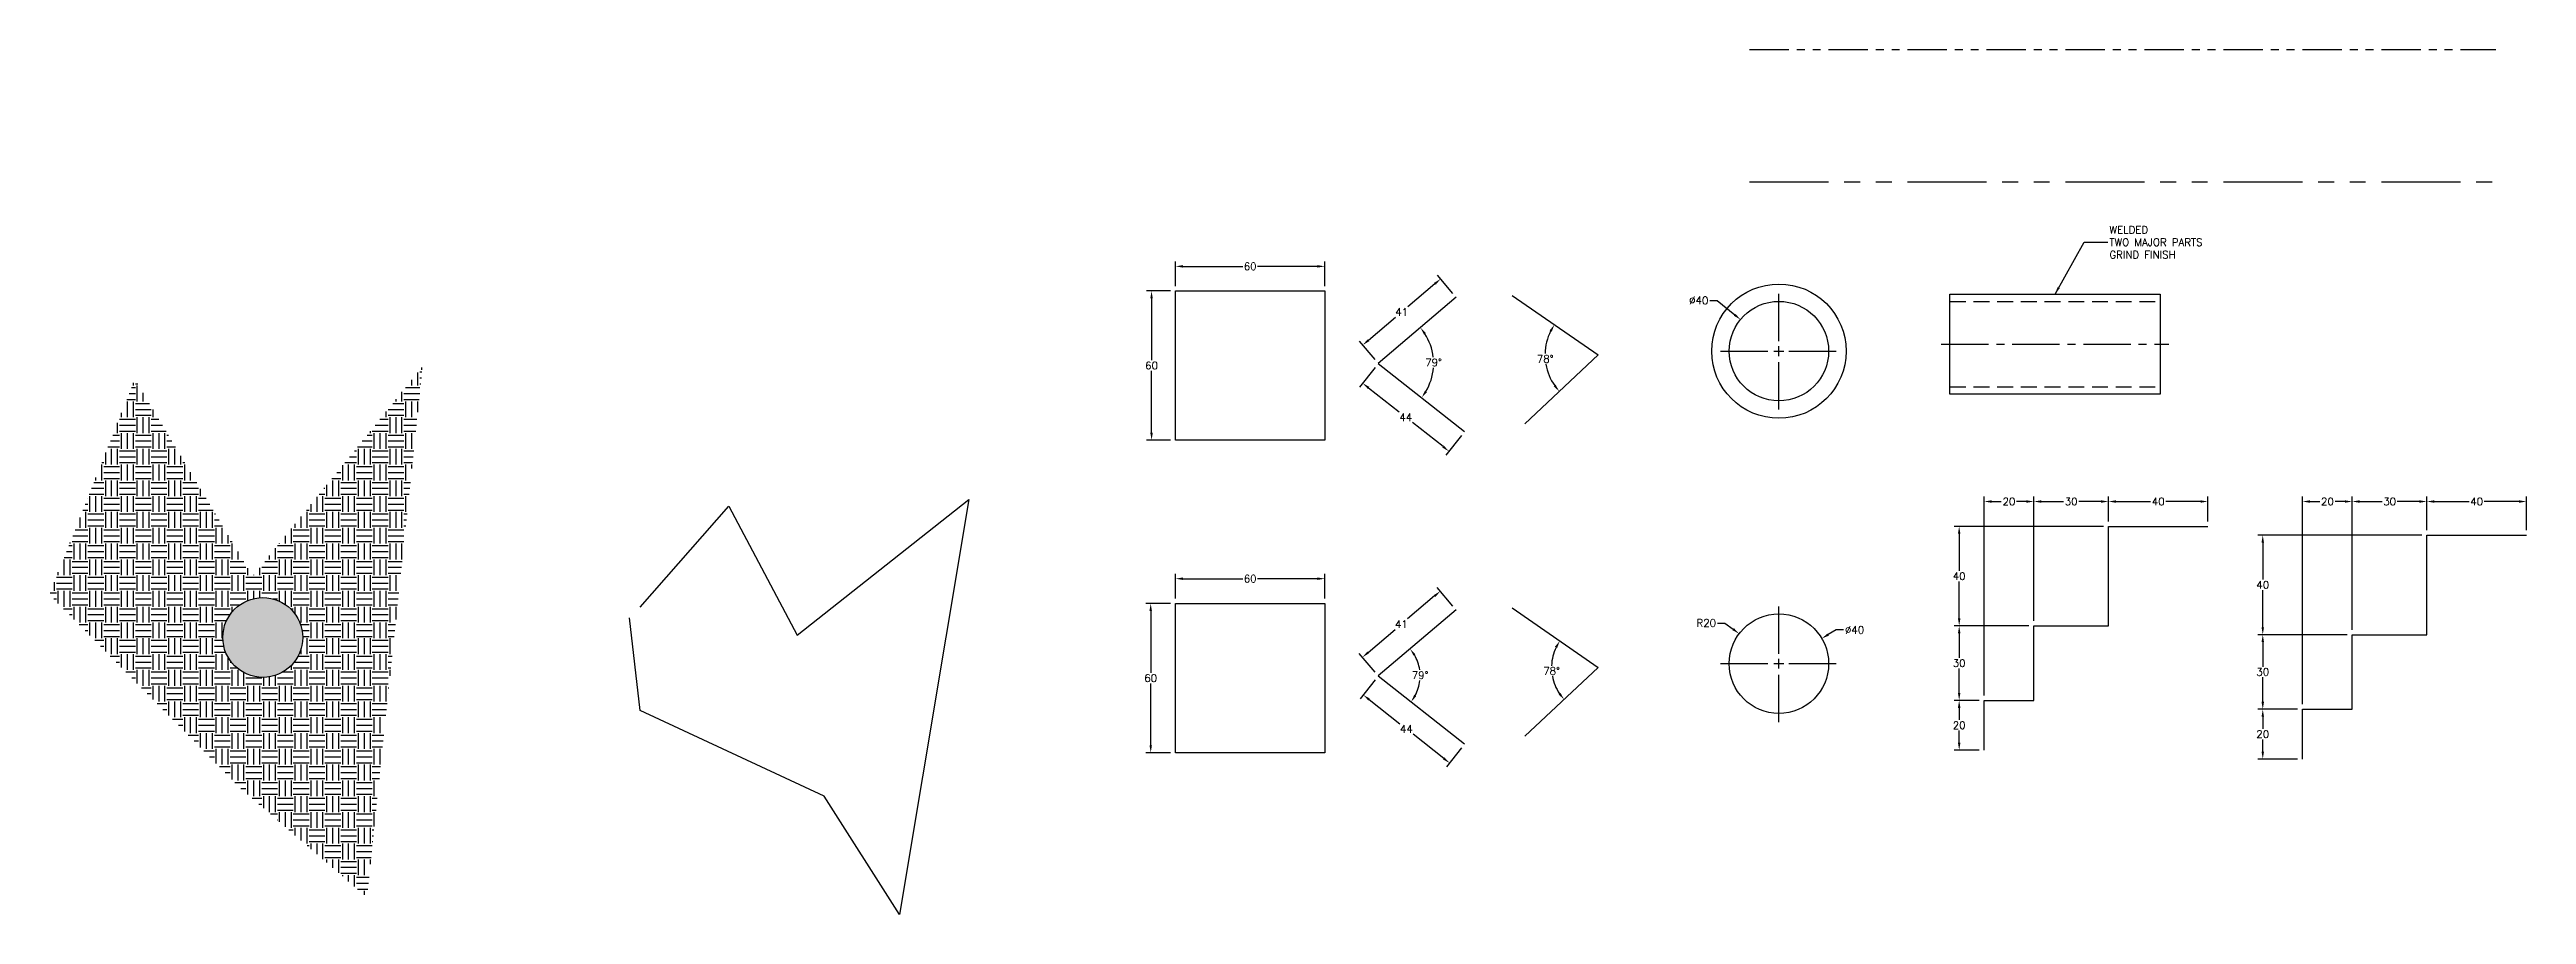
# Model space of a CAD drawing. Header units: millimetres. Extents: x 219 to 2307, y 66 to 545.
# Drawn here: x 1312 to 2307, y 66 to 414 of the extents above; entities that cross this region are included whole.
import ezdxf

# ---------------------------------------------------------------- set-up
doc = ezdxf.new("R2010")
doc.units = ezdxf.units.MM
for name, pattern in [('CENTER2', [28.575, 19.05, -3.175, 3.175, -3.175]), ('HIDDEN', [9.525, 6.35, -3.175]), ('PHANTOM', [63.5, 31.75, -6.35, 6.35, -6.35, 6.35, -6.35]), ('PHANTOM2', [31.75, 15.875, -3.175, 3.175, -3.175, 3.175, -3.175])]:
    doc.linetypes.add(name, pattern=pattern)
doc.layers.add('DIMENSIONS', color=3, linetype='Continuous')
doc.layers.add('OBJECTS', color=2, linetype='Continuous')
doc.styles.get("Standard").update_dxf_attribs({"font": 'romans.shx', "height": 3})
doc.dimstyles.new('ISO-25', dxfattribs={"dimtxt": 3, "dimasz": 3, "dimexe": 2, "dimexo": 2, "dimtad": 0, "dimtih": 1, "dimtoh": 1, "dimdec": 0, "dimdsep": 46, "dimtxsty": 'Standard', "dimcen": 0, "dimadec": 0, "dimazin": 0, "dimtfac": 1, "dimtdec": 0, "dimtmove": 0, "dimatfit": 3, "dimfxl": 1, "dimarcsym": 0})

# ---------------------------------------------------------------- blocks, each defined once
blk = doc.blocks.new('*D1')
at = {"color": 0, "lineweight": -2, "transparency": 16777216}
for p, q in [((1764.28, 193.02), (1764.28, 202.99)), ((1767.28, 200.99), (1791.29, 200.99)), ((1821.28, 200.99), (1797.26, 200.99)), ((1824.28, 193.02), (1824.28, 202.99))]:
    blk.add_line(p, q, dxfattribs=at)
at = {"color": 0, "transparency": 16777216}
for points in [[(1767.28, 201.49), (1767.28, 200.49), (1764.28, 200.99)], [(1821.28, 201.49), (1821.28, 200.49), (1824.28, 200.99)]]:
    blk.add_solid(points, dxfattribs=at)
at = {"layer": 'Defpoints', "color": 0, "transparency": 16777216}
for p in [(1824.28, 200.99), (1764.28, 191.02), (1824.28, 191.02)]:
    blk.add_point(p, dxfattribs=at)
at = {"color": 0, "transparency": 16777216, "insert": (1794.28, 200.99), "char_height": 3, "attachment_point": 5}
blk.add_mtext('60', dxfattribs=at)
blk = doc.blocks.new('*D2')
at = {"color": 0, "lineweight": -2, "transparency": 16777216}
for p, q in [((1762.28, 191.02), (1752.31, 191.02)), ((1754.31, 188.02), (1754.31, 163.14)), ((1754.31, 134.02), (1754.31, 158.89)), ((1762.28, 131.02), (1752.31, 131.02))]:
    blk.add_line(p, q, dxfattribs=at)
at = {"color": 0, "transparency": 16777216}
for points in [[(1753.81, 188.02), (1754.81, 188.02), (1754.31, 191.02)], [(1753.81, 134.02), (1754.81, 134.02), (1754.31, 131.02)]]:
    blk.add_solid(points, dxfattribs=at)
at = {"layer": 'Defpoints', "color": 0, "transparency": 16777216}
for p in [(1764.28, 191.02), (1754.31, 131.02), (1764.28, 131.02)]:
    blk.add_point(p, dxfattribs=at)
at = {"color": 0, "transparency": 16777216, "insert": (1754.31, 161.02), "char_height": 3, "attachment_point": 5}
blk.add_mtext('60', dxfattribs=at)
blk = doc.blocks.new('*D3')
at = {"color": 0, "lineweight": -2, "transparency": 16777216}
for p, q in [((1868.43, 194.03), (1857.57, 184.81)), ((1875.79, 189.99), (1869.42, 197.5)), ((1841.7, 171.33), (1852.56, 180.56)), ((1844.49, 163.41), (1838.12, 170.91))]:
    blk.add_line(p, q, dxfattribs=at)
at = {"color": 0, "transparency": 16777216}
for points in [[(1868.1, 194.41), (1868.75, 193.65), (1870.71, 195.97)], [(1841.38, 171.71), (1842.03, 170.95), (1839.42, 169.39)]]:
    blk.add_solid(points, dxfattribs=at)
at = {"layer": 'Defpoints', "color": 0, "transparency": 16777216}
for p in [(1870.71, 195.97), (1877.09, 188.47), (1845.79, 161.89)]:
    blk.add_point(p, dxfattribs=at)
at = {"color": 0, "transparency": 16777216, "insert": (1855.06, 182.68), "char_height": 3, "attachment_point": 5}
blk.add_mtext('41', dxfattribs=at)
blk = doc.blocks.new('*D4')
at = {"color": 0, "lineweight": -2, "transparency": 16777216}
for p, q in [((1844.55, 160.32), (1838.51, 152.66)), ((1842.11, 152.37), (1854.4, 142.67)), ((1872.08, 128.72), (1859.79, 138.42)), ((1879.24, 132.95), (1873.2, 125.3))]:
    blk.add_line(p, q, dxfattribs=at)
at = {"color": 0, "transparency": 16777216}
for points in [[(1842.42, 152.77), (1841.8, 151.98), (1839.75, 154.23)], [(1872.39, 129.12), (1871.77, 128.33), (1874.44, 126.87)]]:
    blk.add_solid(points, dxfattribs=at)
at = {"layer": 'Defpoints', "color": 0, "transparency": 16777216}
for p in [(1845.79, 161.89), (1880.48, 134.52), (1874.44, 126.87)]:
    blk.add_point(p, dxfattribs=at)
at = {"color": 0, "transparency": 16777216, "insert": (1857.09, 140.55), "char_height": 3, "attachment_point": 5}
blk.add_mtext('44', dxfattribs=at)
blk = doc.blocks.new('*D5')
at = {"color": 0, "lineweight": -2, "transparency": 16777216}
for start, end in [(8.31188, 30.10164), (331.97245, 353.779)]:
    blk.add_arc((1845.79, 161.89), 16.8, start, end, dxfattribs=at)
at = {"color": 0, "transparency": 16777216}
for points in [[(1859.92, 170.02), (1860.73, 170.6), (1858.6, 172.76)], [(1861.04, 153.72), (1860.2, 154.26), (1858.98, 151.48)]]:
    blk.add_solid(points, dxfattribs=at)
at = {"layer": 'Defpoints', "color": 0, "transparency": 16777216}
for p in [(1877.09, 188.47), (1845.79, 161.89), (1845.79, 161.89), (1862.22, 158.37), (1880.48, 134.52)]:
    blk.add_point(p, dxfattribs=at)
at = {"color": 0, "transparency": 16777216, "insert": (1862.59, 162.19), "char_height": 3, "attachment_point": 5}
blk.add_mtext('79°', dxfattribs=at)
blk = doc.blocks.new('*D6')
at = {"color": 0, "lineweight": -2, "transparency": 16777216}
for start, end in [(154.49245, 177.77143), (190.77895, 214.0028)]:
    blk.add_arc((1934.21, 165.27), 18.81, start, end, dxfattribs=at)
at = {"color": 0, "transparency": 16777216}
for points in [[(1916.79, 173.63), (1917.66, 173.12), (1918.73, 175.97)], [(1919, 155.06), (1918.22, 154.44), (1920.48, 152.41)]]:
    blk.add_solid(points, dxfattribs=at)
at = {"layer": 'Defpoints', "color": 0, "transparency": 16777216}
for p in [(1899.52, 189.25), (1915.61, 168.13), (1934.21, 165.27), (1934.21, 165.27), (1904.73, 137.65)]:
    blk.add_point(p, dxfattribs=at)
at = {"color": 0, "transparency": 16777216, "insert": (1915.44, 163.88), "char_height": 3, "attachment_point": 5}
blk.add_mtext('78°', dxfattribs=at)
blk = doc.blocks.new('*D7')
at = {"layer": 'Defpoints', "color": 0, "transparency": 16777216}
for p in [(1990.82, 178.86), (2006.79, 166.82)]:
    blk.add_point(p, dxfattribs=at)
at = {"layer": 'DIMENSIONS', "color": 0, "lineweight": -2, "transparency": 16777216}
for p, q in [((1982.1, 183.17), (1985.1, 183.17)), ((1985.1, 183.17), (1988.42, 180.67))]:
    blk.add_line(p, q, dxfattribs=at)
at = {"layer": 'DIMENSIONS', "color": 0, "transparency": 16777216}
blk.add_solid([(1988.73, 181.07), (1988.12, 180.27), (1990.82, 178.86)], dxfattribs=at)
at = {"layer": 'DIMENSIONS', "color": 0, "transparency": 16777216, "insert": (1977.62, 183.17), "char_height": 3, "attachment_point": 5}
blk.add_mtext('R20', dxfattribs=at)
blk = doc.blocks.new('*D8')
at = {"layer": 'Defpoints', "color": 0, "transparency": 16777216}
for p in [(2024.02, 176.97), (1989.56, 156.67)]:
    blk.add_point(p, dxfattribs=at)
at = {"layer": 'DIMENSIONS', "color": 0, "lineweight": -2, "transparency": 16777216}
for p, q in [((2029.78, 180.37), (2026.6, 178.5)), ((2032.78, 180.37), (2029.78, 180.37))]:
    blk.add_line(p, q, dxfattribs=at)
at = {"layer": 'DIMENSIONS', "color": 0, "transparency": 16777216}
blk.add_solid([(2026.35, 178.93), (2026.86, 178.06), (2024.02, 176.97)], dxfattribs=at)
at = {"layer": 'DIMENSIONS', "color": 0, "transparency": 16777216, "insert": (2037.2, 180.37), "char_height": 3, "attachment_point": 5}
blk.add_mtext('∅40', dxfattribs=at)
blk = doc.blocks.new('*D9')
at = {"color": 0, "lineweight": -2, "transparency": 16777216}
for p, q in [((1764.28, 318.68), (1764.28, 328.59)), ((1824.28, 318.68), (1824.28, 328.59)), ((1767.28, 326.59), (1791.29, 326.59)), ((1821.28, 326.59), (1797.26, 326.59))]:
    blk.add_line(p, q, dxfattribs=at)
at = {"color": 0, "transparency": 16777216}
for points in [[(1767.28, 327.09), (1767.28, 326.09), (1764.28, 326.59)], [(1821.28, 327.09), (1821.28, 326.09), (1824.28, 326.59)]]:
    blk.add_solid(points, dxfattribs=at)
at = {"layer": 'Defpoints', "color": 0, "transparency": 16777216}
for p in [(1824.28, 326.59), (1764.28, 316.68), (1824.28, 316.68)]:
    blk.add_point(p, dxfattribs=at)
at = {"color": 0, "transparency": 16777216, "insert": (1794.28, 326.59), "char_height": 3, "attachment_point": 5}
blk.add_mtext('60', dxfattribs=at)
blk = doc.blocks.new('*D10')
at = {"color": 0, "lineweight": -2, "transparency": 16777216}
for p, q in [((1762.28, 316.68), (1752.65, 316.68)), ((1754.65, 313.68), (1754.65, 288.81)), ((1754.65, 259.68), (1754.65, 284.56)), ((1762.28, 256.68), (1752.65, 256.68))]:
    blk.add_line(p, q, dxfattribs=at)
at = {"color": 0, "transparency": 16777216}
for points in [[(1754.15, 313.68), (1755.15, 313.68), (1754.65, 316.68)], [(1754.15, 259.68), (1755.15, 259.68), (1754.65, 256.68)]]:
    blk.add_solid(points, dxfattribs=at)
at = {"layer": 'Defpoints', "color": 0, "transparency": 16777216}
for p in [(1764.28, 316.68), (1754.65, 256.68), (1764.28, 256.68)]:
    blk.add_point(p, dxfattribs=at)
at = {"color": 0, "transparency": 16777216, "insert": (1754.65, 286.68), "char_height": 3, "attachment_point": 5}
blk.add_mtext('60', dxfattribs=at)
blk = doc.blocks.new('*D11')
at = {"color": 0, "lineweight": -2, "transparency": 16777216}
for p, q in [((1868.54, 319.57), (1857.68, 310.34)), ((1875.79, 315.66), (1869.53, 323.03)), ((1841.81, 296.87), (1852.67, 306.09)), ((1844.49, 289.08), (1838.23, 296.45))]:
    blk.add_line(p, q, dxfattribs=at)
at = {"color": 0, "transparency": 16777216}
for points in [[(1868.21, 319.95), (1868.86, 319.19), (1870.82, 321.51)], [(1841.49, 297.25), (1842.14, 296.49), (1839.53, 294.92)]]:
    blk.add_solid(points, dxfattribs=at)
at = {"layer": 'Defpoints', "color": 0, "transparency": 16777216}
for p in [(1877.09, 314.14), (1839.53, 294.92), (1845.79, 287.55)]:
    blk.add_point(p, dxfattribs=at)
at = {"color": 0, "transparency": 16777216, "insert": (1855.18, 308.22), "char_height": 3, "attachment_point": 5}
blk.add_mtext('41', dxfattribs=at)
blk = doc.blocks.new('*D12')
at = {"color": 0, "lineweight": -2, "transparency": 16777216}
for p, q in [((1844.55, 285.98), (1838.26, 278.01)), ((1841.86, 277.73), (1854.15, 268.03)), ((1871.84, 254.08), (1859.54, 263.78)), ((1879.24, 258.62), (1872.95, 250.65))]:
    blk.add_line(p, q, dxfattribs=at)
at = {"color": 0, "transparency": 16777216}
for points in [[(1842.17, 278.12), (1841.55, 277.33), (1839.5, 279.58)], [(1872.14, 254.47), (1871.53, 253.68), (1874.19, 252.22)]]:
    blk.add_solid(points, dxfattribs=at)
at = {"layer": 'Defpoints', "color": 0, "transparency": 16777216}
for p in [(1845.79, 287.55), (1880.48, 260.19), (1874.19, 252.22)]:
    blk.add_point(p, dxfattribs=at)
at = {"color": 0, "transparency": 16777216, "insert": (1856.85, 265.9), "char_height": 3, "attachment_point": 5}
blk.add_mtext('44', dxfattribs=at)
blk = doc.blocks.new('*D13')
at = {"layer": 'Defpoints', "color": 0, "transparency": 16777216}
for p in [(1991.35, 305.19), (2022.23, 279.78)]:
    blk.add_point(p, dxfattribs=at)
at = {"layer": 'DIMENSIONS', "color": 0, "lineweight": -2, "transparency": 16777216}
for p, q in [((1978.98, 312.9), (1981.98, 312.9)), ((1981.98, 312.9), (1989.03, 307.1))]:
    blk.add_line(p, q, dxfattribs=at)
at = {"layer": 'DIMENSIONS', "color": 0, "transparency": 16777216}
blk.add_solid([(1989.35, 307.49), (1988.71, 306.71), (1991.35, 305.19)], dxfattribs=at)
at = {"layer": 'DIMENSIONS', "color": 0, "transparency": 16777216, "insert": (1974.57, 312.9), "char_height": 3, "attachment_point": 5}
blk.add_mtext('∅40', dxfattribs=at)
blk = doc.blocks.new('*D14')
at = {"color": 0, "lineweight": -2, "transparency": 16777216}
for start, end in [(6.53263, 32.60012), (329.47397, 355.55102)]:
    blk.add_arc((1845.79, 287.55), 22.21, start, end, dxfattribs=at)
at = {"color": 0, "transparency": 16777216}
for points in [[(1864.1, 299.22), (1864.9, 299.82), (1862.72, 301.93)], [(1865.33, 275.99), (1864.51, 276.55), (1863.23, 273.8)]]:
    blk.add_solid(points, dxfattribs=at)
at = {"layer": 'Defpoints', "color": 0, "transparency": 16777216}
for p in [(1877.09, 314.14), (1845.79, 287.55), (1845.79, 287.55), (1867.51, 282.91), (1880.48, 260.19)]:
    blk.add_point(p, dxfattribs=at)
at = {"color": 0, "transparency": 16777216, "insert": (1868, 287.95), "char_height": 3, "attachment_point": 5}
blk.add_mtext('79°', dxfattribs=at)
blk = doc.blocks.new('*D15')
at = {"color": 0, "lineweight": -2, "transparency": 16777216}
for start, end in [(153.37502, 178.56112), (189.97653, 215.12023)]:
    blk.add_arc((1934.21, 290.94), 21.43, start, end, dxfattribs=at)
at = {"color": 0, "transparency": 16777216}
for points in [[(1914.62, 300.8), (1915.48, 300.29), (1916.58, 303.12)], [(1917.07, 278.93), (1916.29, 278.3), (1918.57, 276.29)]]:
    blk.add_solid(points, dxfattribs=at)
at = {"layer": 'Defpoints', "color": 0, "transparency": 16777216}
for p in [(1899.52, 314.92), (1913.03, 294.19), (1934.21, 290.94), (1934.21, 290.94), (1904.73, 263.31)]:
    blk.add_point(p, dxfattribs=at)
at = {"color": 0, "transparency": 16777216, "insert": (1912.84, 289.35), "char_height": 3, "attachment_point": 5}
blk.add_mtext('78°', dxfattribs=at)
blk = doc.blocks.new('*D16')
at = {"layer": 'Defpoints', "color": 0, "transparency": 16777216}
for p in [(2139.25, 232.02), (2139.25, 222.04), (2179.25, 222.04)]:
    blk.add_point(p, dxfattribs=at)
at = {"layer": 'DIMENSIONS', "color": 0, "lineweight": -2, "transparency": 16777216}
for p, q in [((2139.25, 224.04), (2139.25, 234.02)), ((2142.25, 232.02), (2156.19, 232.02)), ((2176.25, 232.02), (2162.3, 232.02)), ((2179.25, 224.04), (2179.25, 234.02))]:
    blk.add_line(p, q, dxfattribs=at)
at = {"layer": 'DIMENSIONS', "color": 0, "transparency": 16777216}
for points in [[(2142.25, 232.52), (2142.25, 231.52), (2139.25, 232.02)], [(2176.25, 232.52), (2176.25, 231.52), (2179.25, 232.02)]]:
    blk.add_solid(points, dxfattribs=at)
at = {"layer": 'DIMENSIONS', "color": 0, "transparency": 16777216, "insert": (2159.25, 232.02), "char_height": 3, "attachment_point": 5}
blk.add_mtext('40', dxfattribs=at)
blk = doc.blocks.new('*D17')
at = {"layer": 'Defpoints', "color": 0, "transparency": 16777216}
for p in [(2109.25, 232.02), (2139.25, 222.04), (2109.25, 182.04)]:
    blk.add_point(p, dxfattribs=at)
at = {"layer": 'DIMENSIONS', "color": 0, "lineweight": -2, "transparency": 16777216}
for p, q in [((2109.25, 184.04), (2109.25, 234.02)), ((2112.25, 232.02), (2121.19, 232.02)), ((2136.25, 232.02), (2127.3, 232.02)), ((2139.25, 224.04), (2139.25, 234.02))]:
    blk.add_line(p, q, dxfattribs=at)
at = {"layer": 'DIMENSIONS', "color": 0, "transparency": 16777216}
for points in [[(2112.25, 232.52), (2112.25, 231.52), (2109.25, 232.02)], [(2136.25, 232.52), (2136.25, 231.52), (2139.25, 232.02)]]:
    blk.add_solid(points, dxfattribs=at)
at = {"layer": 'DIMENSIONS', "color": 0, "transparency": 16777216, "insert": (2124.25, 232.02), "char_height": 3, "attachment_point": 5}
blk.add_mtext('30', dxfattribs=at)
blk = doc.blocks.new('*D18')
at = {"layer": 'Defpoints', "color": 0, "transparency": 16777216}
for p in [(2089.25, 232.02), (2109.25, 182.04), (2089.25, 152.04)]:
    blk.add_point(p, dxfattribs=at)
at = {"layer": 'DIMENSIONS', "color": 0, "lineweight": -2, "transparency": 16777216}
for p, q in [((2089.25, 154.04), (2089.25, 234.02)), ((2092.25, 232.02), (2096.19, 232.02)), ((2106.25, 232.02), (2102.3, 232.02)), ((2109.25, 184.04), (2109.25, 234.02))]:
    blk.add_line(p, q, dxfattribs=at)
at = {"layer": 'DIMENSIONS', "color": 0, "transparency": 16777216}
for points in [[(2092.25, 232.52), (2092.25, 231.52), (2089.25, 232.02)], [(2106.25, 232.52), (2106.25, 231.52), (2109.25, 232.02)]]:
    blk.add_solid(points, dxfattribs=at)
at = {"layer": 'DIMENSIONS', "color": 0, "transparency": 16777216, "insert": (2099.25, 232.02), "char_height": 3, "attachment_point": 5}
blk.add_mtext('20', dxfattribs=at)
blk = doc.blocks.new('*D19')
at = {"layer": 'Defpoints', "color": 0, "transparency": 16777216}
for p in [(2079.25, 152.04), (2089.25, 152.04), (2089.25, 132.04)]:
    blk.add_point(p, dxfattribs=at)
at = {"layer": 'DIMENSIONS', "color": 0, "lineweight": -2, "transparency": 16777216}
for p, q in [((2087.25, 152.04), (2077.25, 152.04)), ((2079.25, 149.04), (2079.25, 144.17)), ((2079.25, 135.04), (2079.25, 139.92)), ((2087.25, 132.04), (2077.25, 132.04))]:
    blk.add_line(p, q, dxfattribs=at)
at = {"layer": 'DIMENSIONS', "color": 0, "transparency": 16777216}
for points in [[(2078.75, 149.04), (2079.75, 149.04), (2079.25, 152.04)], [(2078.75, 135.04), (2079.75, 135.04), (2079.25, 132.04)]]:
    blk.add_solid(points, dxfattribs=at)
at = {"layer": 'DIMENSIONS', "color": 0, "transparency": 16777216, "insert": (2079.25, 142.04), "char_height": 3, "attachment_point": 5}
blk.add_mtext('20', dxfattribs=at)
blk = doc.blocks.new('*D20')
at = {"layer": 'Defpoints', "color": 0, "transparency": 16777216}
for p in [(2079.25, 182.04), (2109.25, 182.04), (2089.25, 152.04)]:
    blk.add_point(p, dxfattribs=at)
at = {"layer": 'DIMENSIONS', "color": 0, "lineweight": -2, "transparency": 16777216}
for p, q in [((2107.25, 182.04), (2077.25, 182.04)), ((2079.25, 179.04), (2079.25, 169.17)), ((2079.25, 155.04), (2079.25, 164.92)), ((2087.25, 152.04), (2077.25, 152.04))]:
    blk.add_line(p, q, dxfattribs=at)
at = {"layer": 'DIMENSIONS', "color": 0, "transparency": 16777216}
for points in [[(2078.75, 179.04), (2079.75, 179.04), (2079.25, 182.04)], [(2078.75, 155.04), (2079.75, 155.04), (2079.25, 152.04)]]:
    blk.add_solid(points, dxfattribs=at)
at = {"layer": 'DIMENSIONS', "color": 0, "transparency": 16777216, "insert": (2079.25, 167.04), "char_height": 3, "attachment_point": 5}
blk.add_mtext('30', dxfattribs=at)
blk = doc.blocks.new('*D21')
at = {"layer": 'Defpoints', "color": 0, "transparency": 16777216}
for p in [(2079.25, 222.04), (2139.25, 222.04), (2109.25, 182.04)]:
    blk.add_point(p, dxfattribs=at)
at = {"layer": 'DIMENSIONS', "color": 0, "lineweight": -2, "transparency": 16777216}
for p, q in [((2137.25, 222.04), (2077.25, 222.04)), ((2079.25, 219.04), (2079.25, 204.17)), ((2079.25, 185.04), (2079.25, 199.92)), ((2107.25, 182.04), (2077.25, 182.04))]:
    blk.add_line(p, q, dxfattribs=at)
at = {"layer": 'DIMENSIONS', "color": 0, "transparency": 16777216}
for points in [[(2078.75, 219.04), (2079.75, 219.04), (2079.25, 222.04)], [(2078.75, 185.04), (2079.75, 185.04), (2079.25, 182.04)]]:
    blk.add_solid(points, dxfattribs=at)
at = {"layer": 'DIMENSIONS', "color": 0, "transparency": 16777216, "insert": (2079.25, 202.04), "char_height": 3, "attachment_point": 5}
blk.add_mtext('40', dxfattribs=at)
blk = doc.blocks.new('*D22')
at = {"color": 0, "lineweight": -2, "transparency": 16777216}
for p, q in [((2217.26, 150.48), (2217.26, 234.02)), ((2220.26, 232.02), (2224.2, 232.02)), ((2234.26, 232.02), (2230.31, 232.02)), ((2237.26, 180.48), (2237.26, 234.02))]:
    blk.add_line(p, q, dxfattribs=at)
at = {"color": 0, "transparency": 16777216}
for points in [[(2220.26, 232.52), (2220.26, 231.52), (2217.26, 232.02)], [(2234.26, 232.52), (2234.26, 231.52), (2237.26, 232.02)]]:
    blk.add_solid(points, dxfattribs=at)
at = {"layer": 'Defpoints', "color": 0, "transparency": 16777216}
for p in [(2237.26, 232.02), (2237.26, 178.48), (2217.26, 148.48)]:
    blk.add_point(p, dxfattribs=at)
at = {"color": 0, "transparency": 16777216, "insert": (2227.26, 232.02), "char_height": 3, "attachment_point": 5}
blk.add_mtext('20', dxfattribs=at)
blk = doc.blocks.new('*D23')
at = {"color": 0, "lineweight": -2, "transparency": 16777216}
for p, q in [((2237.26, 180.48), (2237.26, 234.02)), ((2240.26, 232.02), (2249.2, 232.02)), ((2264.26, 232.02), (2255.31, 232.02)), ((2267.26, 220.48), (2267.26, 234.02))]:
    blk.add_line(p, q, dxfattribs=at)
at = {"color": 0, "transparency": 16777216}
for points in [[(2240.26, 232.52), (2240.26, 231.52), (2237.26, 232.02)], [(2264.26, 232.52), (2264.26, 231.52), (2267.26, 232.02)]]:
    blk.add_solid(points, dxfattribs=at)
at = {"layer": 'Defpoints', "color": 0, "transparency": 16777216}
for p in [(2267.26, 232.02), (2267.26, 218.48), (2237.26, 178.48)]:
    blk.add_point(p, dxfattribs=at)
at = {"color": 0, "transparency": 16777216, "insert": (2252.26, 232.02), "char_height": 3, "attachment_point": 5}
blk.add_mtext('30', dxfattribs=at)
blk = doc.blocks.new('*D24')
at = {"color": 0, "lineweight": -2, "transparency": 16777216}
for p, q in [((2267.26, 220.48), (2267.26, 234.02)), ((2270.26, 232.02), (2284.2, 232.02)), ((2304.26, 232.02), (2290.31, 232.02)), ((2307.26, 220.48), (2307.26, 234.02))]:
    blk.add_line(p, q, dxfattribs=at)
at = {"color": 0, "transparency": 16777216}
for points in [[(2270.26, 232.52), (2270.26, 231.52), (2267.26, 232.02)], [(2304.26, 232.52), (2304.26, 231.52), (2307.26, 232.02)]]:
    blk.add_solid(points, dxfattribs=at)
at = {"layer": 'Defpoints', "color": 0, "transparency": 16777216}
for p in [(2307.26, 232.02), (2267.26, 218.48), (2307.26, 218.48)]:
    blk.add_point(p, dxfattribs=at)
at = {"color": 0, "transparency": 16777216, "insert": (2287.26, 232.02), "char_height": 3, "attachment_point": 5}
blk.add_mtext('40', dxfattribs=at)
blk = doc.blocks.new('*D25')
at = {"color": 0, "lineweight": -2, "transparency": 16777216}
for p, q in [((2215.26, 148.48), (2199.27, 148.48)), ((2201.27, 145.48), (2201.27, 140.6)), ((2201.27, 131.48), (2201.27, 136.35)), ((2215.26, 128.48), (2199.27, 128.48))]:
    blk.add_line(p, q, dxfattribs=at)
at = {"color": 0, "transparency": 16777216}
for points in [[(2200.77, 145.48), (2201.77, 145.48), (2201.27, 148.48)], [(2200.77, 131.48), (2201.77, 131.48), (2201.27, 128.48)]]:
    blk.add_solid(points, dxfattribs=at)
at = {"layer": 'Defpoints', "color": 0, "transparency": 16777216}
for p in [(2201.27, 148.48), (2217.26, 148.48), (2217.26, 128.48)]:
    blk.add_point(p, dxfattribs=at)
at = {"color": 0, "transparency": 16777216, "insert": (2201.27, 138.48), "char_height": 3, "attachment_point": 5}
blk.add_mtext('20', dxfattribs=at)
blk = doc.blocks.new('*D26')
at = {"color": 0, "lineweight": -2, "transparency": 16777216}
for p, q in [((2235.26, 178.48), (2199.27, 178.48)), ((2201.27, 175.48), (2201.27, 165.6)), ((2201.27, 151.48), (2201.27, 161.35)), ((2215.26, 148.48), (2199.27, 148.48))]:
    blk.add_line(p, q, dxfattribs=at)
at = {"color": 0, "transparency": 16777216}
for points in [[(2200.77, 175.48), (2201.77, 175.48), (2201.27, 178.48)], [(2200.77, 151.48), (2201.77, 151.48), (2201.27, 148.48)]]:
    blk.add_solid(points, dxfattribs=at)
at = {"layer": 'Defpoints', "color": 0, "transparency": 16777216}
for p in [(2201.27, 178.48), (2237.26, 178.48), (2217.26, 148.48)]:
    blk.add_point(p, dxfattribs=at)
at = {"color": 0, "transparency": 16777216, "insert": (2201.27, 163.48), "char_height": 3, "attachment_point": 5}
blk.add_mtext('30', dxfattribs=at)
blk = doc.blocks.new('*D27')
at = {"color": 0, "lineweight": -2, "transparency": 16777216}
for p, q in [((2265.26, 218.48), (2199.27, 218.48)), ((2201.27, 215.48), (2201.27, 200.6)), ((2201.27, 181.48), (2201.27, 196.35)), ((2235.26, 178.48), (2199.27, 178.48))]:
    blk.add_line(p, q, dxfattribs=at)
at = {"color": 0, "transparency": 16777216}
for points in [[(2200.77, 215.48), (2201.77, 215.48), (2201.27, 218.48)], [(2200.77, 181.48), (2201.77, 181.48), (2201.27, 178.48)]]:
    blk.add_solid(points, dxfattribs=at)
at = {"layer": 'Defpoints', "color": 0, "transparency": 16777216}
for p in [(2201.27, 218.48), (2267.26, 218.48), (2237.26, 178.48)]:
    blk.add_point(p, dxfattribs=at)
at = {"color": 0, "transparency": 16777216, "insert": (2201.27, 198.48), "char_height": 3, "attachment_point": 5}
blk.add_mtext('40', dxfattribs=at)
blk = doc.blocks.new('*U28')
at = {"color": 0, "linetype": 'CENTER2', "transparency": 16777216}
for p, q in [((0, 4), (0, 23.5)), ((-23.5, 0), (-4, 0)), ((4, 0), (23.5, 0)), ((0, -23.5), (0, -4))]:
    blk.add_line(p, q, dxfattribs=at)
at = {"color": 0, "linetype": 'Continuous', "transparency": 16777216}
for p, q in [((-2, 0), (2, 0)), ((0, -2), (0, 2))]:
    blk.add_line(p, q, dxfattribs=at)
blk = doc.blocks.new('*U29')
at = {"color": 0, "linetype": 'CENTER2', "transparency": 16777216}
for p, q in [((0, 4), (0, 23.5)), ((-23.5, 0), (-4, 0)), ((4, 0), (23.5, 0)), ((0, -23.5), (0, -4))]:
    blk.add_line(p, q, dxfattribs=at)
at = {"color": 0, "linetype": 'Continuous', "transparency": 16777216}
for p, q in [((-2, 0), (2, 0)), ((0, -2), (0, 2))]:
    blk.add_line(p, q, dxfattribs=at)
blk = doc.blocks.new('*U30')
at = {"color": 0, "linetype": 'CENTER2', "transparency": 16777216}
blk.add_line((-45.76, 0), (45.76, 0), dxfattribs=at)

msp = doc.modelspace()

# ---------------------------------------------------------------- hatches: boundary and pattern name
h = msp.add_hatch()
h.set_pattern_fill('EARTH', color=256, style=0)
h.paths.add_polyline_path([(1461.63, 286.3), (1393.42, 201.97), (1346.02, 281.3), (1311.72, 194.65), (1388.79, 116.47), (1439.28, 72.95)])
h.paths.add_polyline_path([(1381.38, 177.35, -1), (1413.5, 177.35, -1)], flags=16)
h = msp.add_hatch(color=256)
h.set_gradient(color1=(0, 0, 255), color2=(255, 255, 0), name='HEMISPHERICAL')
h.paths.add_polyline_path([(1381.38, 177.35, 1), (1413.5, 177.35, 1)])

# ---------------------------------------------------------------- linework, layer by layer
at = {"linetype": 'PHANTOM2'}
msp.add_line((1994.97, 413.78), (2294.97, 413.78), dxfattribs=at)
at = {"linetype": 'PHANTOM'}
msp.add_line((1994.97, 360.55), (2294.97, 360.55), dxfattribs=at)
for p, q in [((1877.09, 314.14), (1845.79, 287.55)), ((1899.52, 314.92), (1934.21, 290.94)), ((1934.21, 290.94), (1904.73, 263.31)), ((1845.79, 287.55), (1880.48, 260.19)), ((1549.11, 189.48), (1584.76, 230.14)), ((1584.76, 230.14), (1612.27, 178.25)), ((1612.27, 178.25), (1681.25, 232.85)), ((1681.25, 232.85), (1653.35, 65.96)), ((2267.26, 178.48), (2267.26, 218.48)), ((2267.26, 218.48), (2307.26, 218.48)), ((1899.52, 189.25), (1934.21, 165.27)), ((1549.11, 148.05), (1544.85, 185.22)), ((1877.09, 188.47), (1845.79, 161.89)), ((2237.26, 148.48), (2237.26, 178.48)), ((2237.26, 178.48), (2267.26, 178.48)), ((1845.79, 161.89), (1880.48, 134.52)), ((1934.21, 165.27), (1904.73, 137.65)), ((1623.12, 113.59), (1549.11, 148.05)), ((2217.26, 128.48), (2217.26, 148.48)), ((2217.26, 148.48), (2237.26, 148.48)), ((1653.35, 65.96), (1623.12, 113.59))]:
    msp.add_line(p, q)
at = {"linetype": 'HIDDEN'}
for p, q in [((2075.51, 312.49), (2160.03, 312.49)), ((2075.51, 278.17), (2160.03, 278.17))]:
    msp.add_line(p, q, dxfattribs=at)
for points in [[(1764.28, 316.68), (1824.28, 316.68), (1824.28, 256.68), (1764.28, 256.68)], [(1764.28, 191.02), (1824.28, 191.02), (1824.28, 131.02), (1764.28, 131.02)]]:
    msp.add_lwpolyline(points, close=True)
msp.add_circle((1397.44, 177.35), 16.06)
at = {"layer": 'OBJECTS'}
for p, q in [((2139.25, 182.04), (2139.25, 222.04)), ((2139.25, 222.04), (2179.25, 222.04)), ((2109.25, 152.04), (2109.25, 182.04)), ((2109.25, 182.04), (2139.25, 182.04)), ((2089.25, 132.04), (2089.25, 152.04)), ((2089.25, 152.04), (2109.25, 152.04))]:
    msp.add_line(p, q, dxfattribs=at)
msp.add_lwpolyline([(2075.51, 315.41), (2160.03, 315.41), (2160.03, 275.24), (2075.51, 275.24)], close=True, dxfattribs=at)
for centre, radius in [((2006.79, 292.49), 27), ((2006.79, 292.49), 20), ((2006.79, 166.82), 20)]:
    msp.add_circle(centre, radius, dxfattribs=at)

# ---------------------------------------------------------------- block references
at = {"linetype": 'CENTER2'}
for name, p in [('*U28', (2006.79, 292.49)), ('*U30', (2117.77, 295.33)), ('*U29', (2006.79, 166.82))]:
    msp.add_blockref(name, p, dxfattribs=at)

# ---------------------------------------------------------------- texts
at = {"layer": 'DIMENSIONS', "insert": (2139.63, 336.27), "char_height": 3, "attachment_point": 4}
msp.add_mtext('WELDED\\PTWO MAJOR PARTS\\PGRIND FINISH', dxfattribs=at)

# ---------------------------------------------------------------- dimensions: what is measured, and where the dimension line sits
for base, p1, p2, picture, middle in [((1824.28, 326.59), (1764.28, 316.68), (1824.28, 316.68), '*D9', (1794.28, 326.59)), ((2237.26, 232.02), (2217.26, 148.48), (2237.26, 178.48), '*D22', (2227.26, 232.02)), ((2267.26, 232.02), (2237.26, 178.48), (2267.26, 218.48), '*D23', (2252.26, 232.02)), ((2307.26, 232.02), (2267.26, 218.48), (2307.26, 218.48), '*D24', (2287.26, 232.02)), ((1824.28, 200.99), (1764.28, 191.02), (1824.28, 191.02), '*D1', (1794.28, 200.99))]:
    dim = msp.add_linear_dim(base=base, p1=p1, p2=p2, dimstyle='ISO-25')
    dim.commit()
    dim.dimension.update_dxf_attribs({"geometry": picture, "text_midpoint": middle})
for p1, p2, distance, picture, middle in [((1877.09, 314.14), (1845.79, 287.55), -9.67, '*D11', (1855.18, 308.22)), ((1845.79, 287.55), (1880.48, 260.19), -10.15, '*D12', (1856.85, 265.9)), ((1845.79, 161.89), (1877.09, 188.47), 9.84, '*D3', (1855.06, 182.68)), ((1845.79, 161.89), (1880.48, 134.52), -9.75, '*D4', (1857.09, 140.55))]:
    dim = msp.add_aligned_dim(p1=p1, p2=p2, distance=distance, dimstyle='ISO-25')
    dim.commit()
    dim.dimension.update_dxf_attribs({"geometry": picture, "text_midpoint": middle})
for base, p1, p2, angle, picture, middle in [((1754.65, 256.68), (1764.28, 316.68), (1764.28, 256.68), 90, '*D10', (1754.65, 286.68)), ((2201.27, 218.48), (2237.26, 178.48), (2267.26, 218.48), 270, '*D27', (2201.27, 198.48)), ((1754.31, 131.02), (1764.28, 191.02), (1764.28, 131.02), 90, '*D2', (1754.31, 161.02)), ((2201.27, 178.48), (2217.26, 148.48), (2237.26, 178.48), 270, '*D26', (2201.27, 163.48)), ((2201.27, 148.48), (2217.26, 128.48), (2217.26, 148.48), 270, '*D25', (2201.27, 138.48))]:
    dim = msp.add_linear_dim(base=base, p1=p1, p2=p2, angle=angle, dimstyle='ISO-25')
    dim.commit()
    dim.dimension.update_dxf_attribs({"geometry": picture, "text_midpoint": middle})
for base, line1, line2, picture, middle in [((1867.51, 282.91), ((1877.09, 314.14), (1845.79, 287.55)), ((1845.79, 287.55), (1880.48, 260.19)), '*D14', (1868, 287.95)), ((1913.03, 294.19), ((1899.52, 314.92), (1934.21, 290.94)), ((1934.21, 290.94), (1904.73, 263.31)), '*D15', (1912.84, 289.35)), ((1915.61, 168.13), ((1934.21, 165.27), (1904.73, 137.65)), ((1899.52, 189.25), (1934.21, 165.27)), '*D6', (1915.44, 163.88)), ((1862.22, 158.37), ((1845.79, 161.89), (1880.48, 134.52)), ((1877.09, 188.47), (1845.79, 161.89)), '*D5', (1862.59, 162.19))]:
    dim = msp.add_angular_dim_2l(base=base, line1=line1, line2=line2, dimstyle='ISO-25')
    dim.commit()
    dim.dimension.update_dxf_attribs({"geometry": picture, "text_midpoint": middle})
at = {"layer": 'DIMENSIONS'}
for p1, p2, picture, middle in [((2022.23, 279.78), (1991.35, 305.19), '*D13', (1974.57, 312.9)), ((1989.56, 156.67), (2024.02, 176.97), '*D8', (2037.2, 180.37))]:
    dim = msp.add_diameter_dim_2p(p1=p1, p2=p2, dimstyle='ISO-25', override={"dimtofl": 0}, dxfattribs=at)
    dim.commit()
    dim.dimension.update_dxf_attribs({"geometry": picture, "text_midpoint": middle, "dimtype": 163})
for base, p1, p2, picture, middle in [((2089.25, 232.02), (2109.25, 182.04), (2089.25, 152.04), '*D18', (2099.25, 232.02)), ((2109.25, 232.02), (2139.25, 222.04), (2109.25, 182.04), '*D17', (2124.25, 232.02))]:
    dim = msp.add_linear_dim(base=base, p1=p1, p2=p2, dimstyle='ISO-25', override={"dimtmove": 1}, dxfattribs=at)
    dim.commit()
    dim.dimension.update_dxf_attribs({"geometry": picture, "text_midpoint": middle})
dim = msp.add_linear_dim(base=(2139.25, 232.02), p1=(2179.25, 222.04), p2=(2139.25, 222.04), dimstyle='ISO-25', dxfattribs=at)
dim.commit()
dim.dimension.update_dxf_attribs({"geometry": '*D16', "text_midpoint": (2159.25, 232.02)})
for base, p1, p2, picture, middle in [((2079.25, 222.04), (2109.25, 182.04), (2139.25, 222.04), '*D21', (2079.25, 202.04)), ((2079.25, 182.04), (2089.25, 152.04), (2109.25, 182.04), '*D20', (2079.25, 167.04))]:
    dim = msp.add_linear_dim(base=base, p1=p1, p2=p2, angle=90, dimstyle='ISO-25', override={"dimtmove": 1}, dxfattribs=at)
    dim.commit()
    dim.dimension.update_dxf_attribs({"geometry": picture, "text_midpoint": middle})
dim = msp.add_radius_dim(center=(2006.79, 166.82), mpoint=(1990.82, 178.86), dimstyle='ISO-25', override={"dimtofl": 0}, dxfattribs=at)
dim.commit()
dim.dimension.update_dxf_attribs({"geometry": '*D7', "text_midpoint": (1977.62, 183.17), "dimtype": 164})
dim = msp.add_linear_dim(base=(2079.25, 152.04), p1=(2089.25, 132.04), p2=(2089.25, 152.04), angle=90, dimstyle='ISO-25', dxfattribs=at)
dim.commit()
dim.dimension.update_dxf_attribs({"geometry": '*D19', "text_midpoint": (2079.25, 142.04)})

# ---------------------------------------------------------------- leaders
at = {"layer": 'DIMENSIONS', "annotation_type": 0, "has_hookline": 1, "hookline_direction": 0, "text_width": 42.43}
msp.add_leader([(2117.77, 315.41), (2129.52, 336.27), (2139, 336.27)], dimstyle='ISO-25', dxfattribs=at)

doc.saveas('drawing.dxf')
